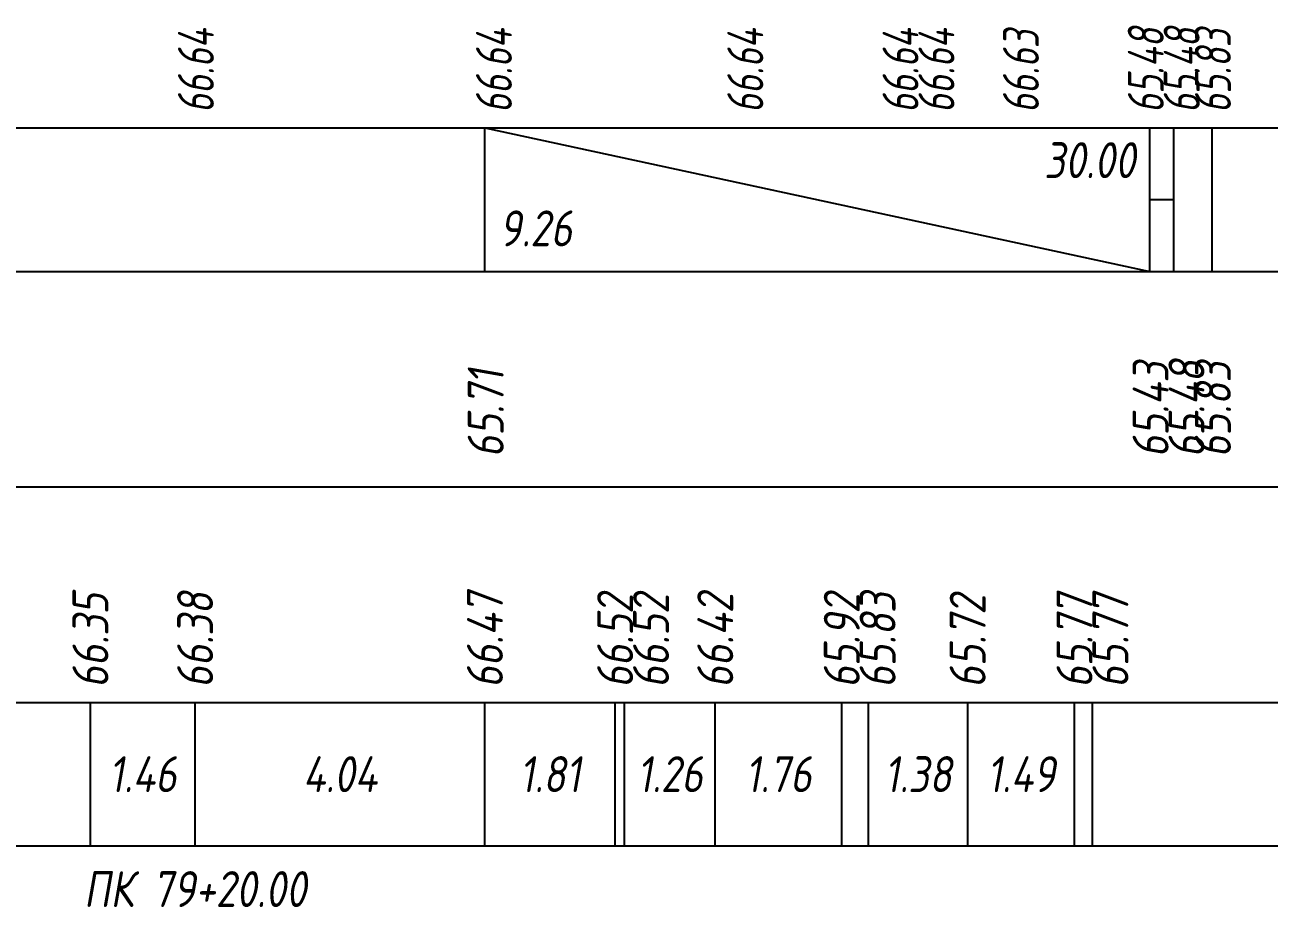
# Model space of a CAD drawing. Extents: x -717 to 1451, y -133302 to 233.
# Drawn here: x -247.6 to -161, y -124658.3 to -124596.8 of the extents above; entities that cross this region are included whole.
import ezdxf
from ezdxf.enums import TextEntityAlignment as Align

# ---------------------------------------------------------------- set-up
doc = ezdxf.new("R2010")
doc.units = 0
for name, color, linetype in [('Код_510', 7, 'Continuous'), ('Код_514', 1, 'Continuous'), ('Код_516', 1, 'Continuous'), ('Подписи поперечников', 7, 'Continuous'), ('Таблица', 7, 'Continuous')]:
    doc.layers.add(name, color=color, linetype=linetype)
doc.styles.add('М', font='romand.shx', dxfattribs={"width": 0.8, "oblique": 10, "height": 2.5})

msp = doc.modelspace()

# ---------------------------------------------------------------- linework, layer by layer
at = {"layer": 'Код_510'}
for p, q in [((-243.034, -124653.996), (-243.034, -124643.996)), ((-235.745, -124653.996), (-235.745, -124643.996)), ((-215.569, -124653.996), (-215.569, -124643.996)), ((-206.504, -124653.996), (-206.504, -124643.996)), ((-205.844, -124653.996), (-205.844, -124643.996)), ((-199.533, -124653.996), (-199.533, -124643.996)), ((-190.728, -124653.996), (-190.728, -124643.996)), ((-188.867, -124653.996), (-188.867, -124643.996)), ((-181.962, -124653.996), (-181.962, -124643.996)), ((-174.523, -124653.996), (-174.523, -124643.996)), ((-173.277, -124653.996), (-173.277, -124643.996))]:
    msp.add_line(p, q, dxfattribs=at)
at = {"layer": 'Код_516'}
for p, q in [((-215.569, -124613.996), (-215.569, -124603.996)), ((-215.569, -124603.996), (-169.28, -124613.996)), ((-169.28, -124613.996), (-169.28, -124603.996)), ((-169.28, -124613.996), (-169.28, -124603.996)), ((-167.615, -124613.996), (-167.615, -124603.996)), ((-164.938, -124613.996), (-164.938, -124603.996)), ((-169.28, -124608.996), (-167.615, -124608.996))]:
    msp.add_line(p, q, dxfattribs=at)
at = {"layer": 'Таблица'}
for p, q in [((-349.727, -124603.996), (-139.884, -124603.996)), ((-349.782, -124613.996), (-139.938, -124613.996)), ((-349.782, -124628.996), (-139.938, -124628.996)), ((-349.782, -124643.996), (-139.938, -124643.996)), ((-349.782, -124653.996), (-139.938, -124653.996))]:
    msp.add_line(p, q, dxfattribs=at)

# ---------------------------------------------------------------- texts
at = {"layer": 'Код_510', "style": 'М', "oblique": 10, "width": 0.8}
for s, p in [('66.35', (-243.034, -124642.996)), ('66.38', (-235.745, -124642.996)), ('66.47', (-215.569, -124642.996)), ('66.52', (-206.504, -124642.996)), ('66.52', (-204.004, -124642.996)), ('66.42', (-199.533, -124642.996)), ('65.92', (-190.728, -124642.996)), ('65.83', (-188.228, -124642.996)), ('65.72', (-181.962, -124642.996)), ('65.77', (-174.523, -124642.996)), ('65.77', (-172.023, -124642.996))]:
    msp.add_text(s, height=2.5, rotation=90, dxfattribs=at).set_placement(p, align=Align.MIDDLE_LEFT)
for s, p in [('1.46', (-239.39, -124648.996)), ('4.04', (-225.657, -124648.996)), ('1.81', (-211.036, -124648.996)), ('1.26', (-202.688, -124648.996)), ('1.76', (-195.13, -124648.996)), ('1.38', (-185.414, -124648.996)), ('1.49', (-178.242, -124648.996))]:
    msp.add_text(s, height=2.5, dxfattribs=at).set_placement(p, align=Align.MIDDLE_CENTER)
at = {"layer": 'Код_514', "style": 'М', "oblique": 10, "width": 0.7}
for s, p in [('66.63', (-178.252, -124602.957)), ('65.48', (-169.56, -124602.957)), ('65.48', (-167.06, -124602.957)), ('65.83', (-164.884, -124602.957)), ('66.64', (-235.691, -124602.957)), ('66.64', (-214.941, -124602.957)), ('66.64', (-197.441, -124602.957)), ('66.64', (-186.636, -124602.957)), ('66.64', (-184.136, -124602.957))]:
    msp.add_text(s, height=2.5, rotation=90, dxfattribs=at).set_placement(p, align=Align.MIDDLE_LEFT)
at = {"layer": 'Код_516', "style": 'М', "oblique": 10, "width": 0.8}
msp.add_text('30.00', height=2.5, dxfattribs=at).set_placement((-170.28, -124604.996), align=Align.TOP_RIGHT)
msp.add_text('9.26', height=2.5, dxfattribs=at).set_placement((-214.569, -124612.996), align=Align.BOTTOM_LEFT)
for s, p in [('65.43', (-169.225, -124626.946)), ('65.48', (-166.725, -124626.946)), ('65.83', (-164.884, -124626.946)), ('65.71', (-215.515, -124626.946))]:
    msp.add_text(s, height=2.5, rotation=90, dxfattribs=at).set_placement(p, align=Align.MIDDLE_LEFT)
at = {"layer": 'Подписи поперечников', "style": 'М', "oblique": 10, "width": 0.8}
msp.add_text('ПК 79+20.00', height=2.5, dxfattribs=at).set_placement((-235.745, -124658.996), align=Align.BOTTOM_CENTER)

doc.saveas('drawing.dxf')
